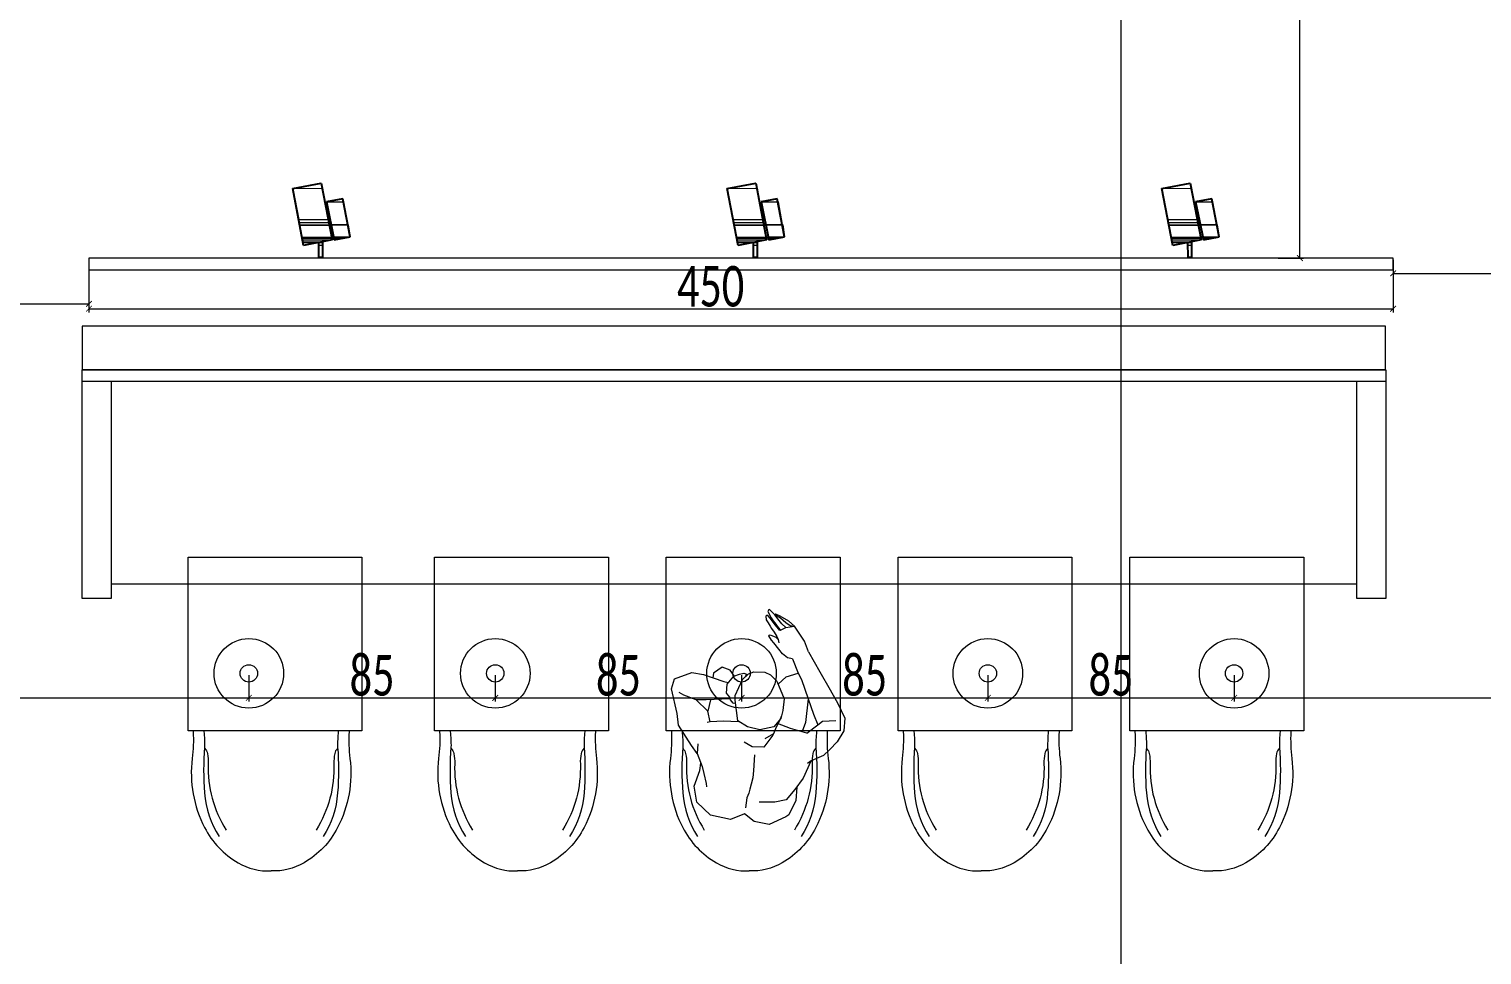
# Model space of a CAD drawing. Header units: millimetres. Extents: x -24 to 530668, y -246875 to -2983.
# Drawn here: x 265546 to 266047, y -114445 to -114125 of the extents above; entities that cross this region are included whole.
import ezdxf
from ezdxf.enums import TextEntityAlignment as Align

# ---------------------------------------------------------------- set-up
doc = ezdxf.new("R2010")
doc.units = ezdxf.units.MM
doc.header["$PDMODE"] = 2
doc.layers.get('0').update_dxf_attribs({"lineweight": 20})
for name, color, linetype, lineweight in [('ahsap', 34, 'Continuous', 25), ('aydınlatma', 40, 'Continuous', 20), ('t_aydınlatma', 40, 'Continuous', 18), ('t_tarama', 253, 'Continuous', 5), ('ölçü', 251, 'Continuous', 5)]:
    doc.layers.add(name, color=color, linetype=linetype, lineweight=lineweight)
doc.styles.add('txt_tur_1', font='arial.ttf', dxfattribs={"height": 1.5})
doc.styles.add('Ölçü50', font='calibri.ttf', dxfattribs={"width": 0.7})
doc.dimstyles.new('olcu10', dxfattribs={"dimtxt": 14, "dimasz": 2, "dimexe": 1.25, "dimexo": 0.625, "dimgap": 0.5, "dimtad": 1, "dimdec": 1, "dimrnd": 0.5, "dimzin": 9, "dimtxsty": 'Ölçü50', "dimblk": 'ARCHTICK', "dimcen": 2, "dimclrd": 256, "dimclre": 256, "dimclrt": 6, "dimazin": 2, "dimtfac": 1, "dimtdec": 1, "dimtix": 1, "dimtmove": 0, "dimatfit": 3, "dimldrblk": 'ARCHTICK', "dimfxl": 1, "dimlwd": -1, "dimarcsym": 0})

# ---------------------------------------------------------------- blocks, each defined once
blk = doc.blocks.new('küçük ray')
at = {"color": 1, "lineweight": 0, "extrusion": (-4.69335e-08, -7.70594e-08, 1)}
for p, q in [((-0.71, -4.08, 0), (-0.68, 0, 0)), ((-0.68, 0, 0), (0.68, 0, 0)), ((-6.16, -5.25, 0), (-6, -4.95, 0)), ((-6, -4.95, 0), (-0.71, -4.98, 0)), ((-6, -4.95, 0), (-0.71, -4.98, 0)), ((-0.71, -4.98, 0), (-5.85, -4.04, 0)), ((-0.71, -4.98, 0), (-0.71, -4.08, 0)), ((-0.71, -4.08, 0), (0.65, -4.09, 0)), ((-0.71, -4.08, 0), (0.65, -4.09, 0)), ((0.65, -5.3, 0), (-0.71, -4.98, 0)), ((0.65, -5.3, 0), (-0.71, -4.98, 0)), ((-0.71, -4.98, 0), (0.65, -4.99, 0)), ((-0.71, -4.98, 0), (0.65, -4.99, 0)), ((0.65, -4.09, 0), (0.68, 0, 0)), ((0.65, -4.99, 0), (0.65, -4.09, 0)), ((-7.25, -10.99, 0), (-6.47, -6.91, 0)), ((-6.47, -6.91, 0), (-6.32, -6.61, 0)), ((-6.47, -6.91, 0), (3.81, -6.98, 0)), ((-6.47, -6.91, 0), (3.81, -6.98, 0)), ((-6.32, -6.46, 0), (-6.16, -5.86, 0)), ((-6.32, -6.61, 0), (-6.32, -6.46, 0)), ((-6.32, -6.46, 0), (3.81, -6.53, 0)), ((-6.32, -6.46, 0), (3.81, -6.53, 0)), ((-6.32, -6.61, 0), (3.81, -6.68, 0)), ((-6.32, -6.61, 0), (3.81, -6.68, 0)), ((-6.16, -5.86, 0), (-6.16, -5.25, 0)), ((-6.16, -5.25, 0), (0.65, -5.3, 0)), ((-6.16, -5.25, 0), (0.65, -5.3, 0)), ((-6.16, -5.86, 0), (3.97, -5.92, 0)), ((-6.16, -5.86, 0), (3.97, -5.92, 0)), ((3.97, -5.92, 0), (0.65, -5.3, 0)), ((3.03, -11.06, 0), (3.81, -6.98, 0)), ((3.03, -11.06, 0), (3.81, -6.98, 0)), ((3.63, -11.06, 0), (4.42, -6.98, 0)), ((3.63, -11.06, 0), (4.42, -6.98, 0)), ((3.81, -6.53, 0), (3.97, -5.92, 0)), ((3.81, -6.68, 0), (3.81, -6.53, 0)), ((4.57, -6.68, 0), (3.81, -6.53, 0)), ((3.81, -6.98, 0), (3.81, -6.68, 0)), ((3.81, -6.98, 0), (3.81, -6.68, 0)), ((3.81, -6.68, 0), (4.57, -6.68, 0)), ((3.81, -6.68, 0), (4.57, -6.68, 0)), ((3.81, -6.98, 0), (4.42, -6.98, 0)), ((3.81, -6.98, 0), (4.42, -6.98, 0)), ((4.42, -6.98, 0), (4.57, -6.68, 0)), ((4.42, -6.98, 0), (4.57, -6.68, 0)), ((4.42, -6.98, 0), (10.16, -7.02, 0)), ((4.42, -6.98, 0), (10.16, -7.02, 0)), ((4.57, -6.68, 0), (4.57, -6.53, 0)), ((4.57, -6.53, 0), (8.05, -6.55, 0)), ((4.57, -6.53, 0), (8.05, -6.55, 0)), ((4.57, -6.68, 0), (8.8, -6.71, 0)), ((4.57, -6.68, 0), (8.8, -6.71, 0)), ((8.05, -6.55, 0), (4.73, -5.93, 0)), ((8.8, -6.71, 0), (8.05, -6.55, 0)), ((10.16, -7.02, 0), (8.8, -6.71, 0)), ((9.53, -11.1, 0), (10.16, -7.02, 0)), ((-9.6, -23.68, 0), (-7.57, -12.95, 0)), ((-7.57, -12.95, 0), (-7.41, -11.9, 0)), ((-7.57, -12.95, 0), (2.56, -13.02, 0)), ((-7.57, -12.95, 0), (2.56, -13.02, 0)), ((-7.41, -11.9, 0), (-7.25, -11.14, 0)), ((-7.41, -11.9, 0), (2.87, -11.96, 0)), ((-7.41, -11.9, 0), (2.87, -11.96, 0)), ((-7.25, -11.14, 0), (-7.25, -10.99, 0)), ((-7.25, -10.99, 0), (3.03, -11.06, 0)), ((-7.25, -10.99, 0), (3.03, -11.06, 0)), ((-7.25, -11.14, 0), (2.88, -11.21, 0)), ((-7.25, -11.14, 0), (2.88, -11.21, 0)), ((0.68, -23.74, 0), (2.56, -13.02, 0)), ((2.03, -19.05, 0), (3.63, -11.21, 0)), ((2.56, -13.02, 0), (2.87, -11.96, 0)), ((2.87, -11.96, 0), (2.88, -11.21, 0)), ((2.88, -11.21, 0), (3.03, -11.06, 0)), ((3.63, -11.21, 0), (3.03, -11.06, 0)), ((3.03, -11.06, 0), (3.63, -11.06, 0)), ((3.03, -11.06, 0), (3.63, -11.06, 0)), ((3.63, -11.21, 0), (3.63, -11.06, 0)), ((3.63, -11.06, 0), (9.53, -11.1, 0)), ((3.63, -11.06, 0), (9.53, -11.1, 0)), ((3.63, -11.21, 0), (9.38, -11.25, 0)), ((3.63, -11.21, 0), (9.38, -11.25, 0)), ((7.93, -19.08, 0), (9.38, -11.25, 0)), ((9.38, -11.25, 0), (9.53, -11.1, 0)), ((7.62, -20.14, 0), (2.03, -19.05, 0)), ((2.03, -19.05, 0), (7.93, -19.08, 0)), ((2.03, -19.05, 0), (7.93, -19.08, 0)), ((0.22, -25.55, 0), (-9.6, -23.68, 0)), ((-9.6, -23.68, 0), (0.68, -23.74, 0)), ((-9.6, -23.68, 0), (0.68, -23.74, 0))]:
    blk.add_line(p, q, dxfattribs=at)
at = {"color": 1, "lineweight": 25, "extrusion": (-4.69335e-08, -7.70594e-08, 1)}
for p, q in [((-0.71, -4.98, 0), (-0.68, 0, 0)), ((-5.85, -4.04, 0), (-9.6, -23.68, 0)), ((3.97, -5.92, 0), (-5.85, -4.04, 0)), ((0.65, -5.3, 0), (0.68, 0, 0)), ((0.22, -25.55, 0), (3.97, -5.92, 0)), ((2.03, -19.05, 0), (4.73, -5.93, 0)), ((4.57, -6.68, 0), (3.81, -6.53, 0)), ((4.73, -5.93, 0), (10.16, -7.02, 0)), ((10.16, -7.02, 0), (7.62, -20.14, 0)), ((3.63, -11.21, 0), (3.03, -11.06, 0)), ((7.62, -20.14, 0), (2.03, -19.05, 0)), ((-9.6, -23.68, 0), (0.22, -25.55, 0))]:
    blk.add_line(p, q, dxfattribs=at)
at = {"color": 1, "lineweight": 0}
for points in [[(-0.68, 0, 0), (-0.68, 0, 0), (0.68, 0, 0), (0.68, 0, 0), (0.68, 0, 0), (-0.68, 0, 0), (-0.68, 0, 0)], [(-6.16, -5.86, 0), (-6.16, -5.86, 0), (3.97, -5.92, 0), (3.97, -5.92, 0), (3.97, -5.92, 0), (-6.16, -5.86, 0), (-6.16, -5.86, 0)], [(-6.16, -5.86, 0), (-6.16, -5.86, 0), (3.97, -5.92, 0), (3.97, -5.92, 0), (3.97, -5.92, 0), (-6.16, -5.86, 0), (-6.16, -5.86, 0)]]:
    blk.add_open_spline(points, degree=3, knots=[0, 0, 0, 0, 1, 1, 1, 2, 2, 2, 2], dxfattribs=at)
blk = doc.blocks.new('_ArchTick')
at = {"color": 0, "linetype": 'ByBlock', "const_width": 0.15}
blk.add_lwpolyline([(-0.5, -0.5), (0.5, 0.5)], dxfattribs=at)
blk = doc.blocks.new('*D798')
at = {"layer": 'DEFPOINTS', "color": 0, "transparency": 16777216}
for p in [(259915.44, -113793.38), (260054.76, -113795.39), (260054.76, -113809.17)]:
    blk.add_point(p, dxfattribs=at)
at = {"layer": 'ölçü', "lineweight": -2, "transparency": 16777216}
for p, q in [((259915.44, -113794.01), (259915.44, -113810.42)), ((260054.76, -113796.01), (260054.76, -113810.42))]:
    blk.add_line(p, q, dxfattribs=at)
at = {"layer": 'ölçü', "transparency": 16777216}
blk.add_line((259915.44, -113809.17), (260054.76, -113809.17), dxfattribs=at)
at = {"layer": 'ölçü', "transparency": 16777216, "xscale": 2, "yscale": 2, "zscale": 2, "rotation": 180}
blk.add_blockref('_ArchTick', (259915.44, -113809.17), dxfattribs=at)
at = {"layer": 'ölçü', "transparency": 16777216, "xscale": 2, "yscale": 2, "zscale": 2}
blk.add_blockref('_ArchTick', (260054.76, -113809.17), dxfattribs=at)
at = {"layer": 'ölçü', "color": 6, "transparency": 16777216, "insert": (259968.05, -113800.04), "char_height": 14, "attachment_point": 5, "style": 'Ölçü50'}
blk.add_mtext('139,5', dxfattribs=at)
blk = doc.blocks.new('*D799')
at = {"layer": 'DEFPOINTS', "color": 0, "transparency": 16777216}
for p in [(260054.76, -113793.39), (260504.96, -113793.38), (260504.96, -113810.86)]:
    blk.add_point(p, dxfattribs=at)
at = {"layer": 'ölçü', "lineweight": -2, "transparency": 16777216}
for p, q in [((260054.76, -113794.01), (260054.76, -113812.11)), ((260504.96, -113794.01), (260504.96, -113812.11))]:
    blk.add_line(p, q, dxfattribs=at)
at = {"layer": 'ölçü', "transparency": 16777216}
blk.add_line((260054.76, -113810.86), (260504.96, -113810.86), dxfattribs=at)
at = {"layer": 'ölçü', "transparency": 16777216, "xscale": 2, "yscale": 2, "zscale": 2, "rotation": 180}
blk.add_blockref('_ArchTick', (260054.76, -113810.86), dxfattribs=at)
at = {"layer": 'ölçü', "transparency": 16777216, "xscale": 2, "yscale": 2, "zscale": 2}
blk.add_blockref('_ArchTick', (260504.96, -113810.86), dxfattribs=at)
at = {"layer": 'ölçü', "color": 6, "transparency": 16777216, "insert": (260269.35, -113803.18), "char_height": 14, "attachment_point": 5, "style": 'Ölçü50'}
blk.add_mtext('450', dxfattribs=at)
blk = doc.blocks.new('*D800')
at = {"layer": 'DEFPOINTS', "color": 0, "transparency": 16777216}
for p in [(260676.61, -113772.36), (260504.96, -113793.38), (260676.61, -113798.64)]:
    blk.add_point(p, dxfattribs=at)
at = {"layer": 'ölçü', "lineweight": -2, "transparency": 16777216}
for p, q in [((260676.61, -113772.99), (260676.61, -113799.89)), ((260504.96, -113794.01), (260504.96, -113799.89))]:
    blk.add_line(p, q, dxfattribs=at)
at = {"layer": 'ölçü', "transparency": 16777216}
blk.add_line((260504.96, -113798.64), (260676.61, -113798.64), dxfattribs=at)
at = {"layer": 'ölçü', "transparency": 16777216, "xscale": 2, "yscale": 2, "zscale": 2, "rotation": 180}
blk.add_blockref('_ArchTick', (260504.96, -113798.64), dxfattribs=at)
at = {"layer": 'ölçü', "transparency": 16777216, "xscale": 2, "yscale": 2, "zscale": 2}
blk.add_blockref('_ArchTick', (260676.61, -113798.64), dxfattribs=at)
at = {"layer": 'ölçü', "color": 6, "transparency": 16777216, "insert": (260590.79, -113789.56), "char_height": 14, "attachment_point": 5, "style": 'Ölçü50'}
blk.add_mtext('171,5', dxfattribs=at)
blk = doc.blocks.new('*D826')
at = {"layer": 'DEFPOINTS', "color": 0, "transparency": 16777216}
for p in [(260109.95, -113936.74), (260195.02, -113936.74), (260195.02, -113945.2)]:
    blk.add_point(p, dxfattribs=at)
at = {"layer": 'ölçü', "lineweight": -2, "transparency": 16777216}
for p, q in [((260109.95, -113937.36), (260109.95, -113946.45)), ((260195.02, -113937.36), (260195.02, -113946.45))]:
    blk.add_line(p, q, dxfattribs=at)
at = {"layer": 'ölçü', "transparency": 16777216}
blk.add_line((260109.95, -113945.2), (260195.02, -113945.2), dxfattribs=at)
at = {"layer": 'ölçü', "transparency": 16777216, "xscale": 2, "yscale": 2, "zscale": 2, "rotation": 180}
blk.add_blockref('_ArchTick', (260109.95, -113945.2), dxfattribs=at)
at = {"layer": 'ölçü', "transparency": 16777216, "xscale": 2, "yscale": 2, "zscale": 2}
blk.add_blockref('_ArchTick', (260195.02, -113945.2), dxfattribs=at)
at = {"layer": 'ölçü', "color": 6, "transparency": 16777216, "insert": (260152.48, -113937.52), "char_height": 14, "attachment_point": 5, "style": 'Ölçü50'}
blk.add_mtext('85', dxfattribs=at)
blk = doc.blocks.new('*D827')
at = {"layer": 'DEFPOINTS', "color": 0, "transparency": 16777216}
for p in [(260195.02, -113936.74), (260280.03, -113936.74), (260280.03, -113945.2)]:
    blk.add_point(p, dxfattribs=at)
at = {"layer": 'ölçü', "lineweight": -2, "transparency": 16777216}
for p, q in [((260195.02, -113937.36), (260195.02, -113946.45)), ((260280.03, -113937.36), (260280.03, -113946.45))]:
    blk.add_line(p, q, dxfattribs=at)
at = {"layer": 'ölçü', "transparency": 16777216}
blk.add_line((260195.02, -113945.2), (260280.03, -113945.2), dxfattribs=at)
at = {"layer": 'ölçü', "transparency": 16777216, "xscale": 2, "yscale": 2, "zscale": 2, "rotation": 180}
blk.add_blockref('_ArchTick', (260195.02, -113945.2), dxfattribs=at)
at = {"layer": 'ölçü', "transparency": 16777216, "xscale": 2, "yscale": 2, "zscale": 2}
blk.add_blockref('_ArchTick', (260280.03, -113945.2), dxfattribs=at)
at = {"layer": 'ölçü', "color": 6, "transparency": 16777216, "insert": (260237.53, -113937.52), "char_height": 14, "attachment_point": 5, "style": 'Ölçü50'}
blk.add_mtext('85', dxfattribs=at)
blk = doc.blocks.new('*D828')
at = {"layer": 'DEFPOINTS', "color": 0, "transparency": 16777216}
for p in [(260280.03, -113937.36), (260365.05, -113936.74), (260365.05, -113945.2)]:
    blk.add_point(p, dxfattribs=at)
at = {"layer": 'ölçü', "lineweight": -2, "transparency": 16777216}
for p, q in [((260280.03, -113937.99), (260280.03, -113946.45)), ((260365.05, -113937.36), (260365.05, -113946.45))]:
    blk.add_line(p, q, dxfattribs=at)
at = {"layer": 'ölçü', "transparency": 16777216}
blk.add_line((260280.03, -113945.2), (260365.05, -113945.2), dxfattribs=at)
at = {"layer": 'ölçü', "transparency": 16777216, "xscale": 2, "yscale": 2, "zscale": 2, "rotation": 180}
blk.add_blockref('_ArchTick', (260280.03, -113945.2), dxfattribs=at)
at = {"layer": 'ölçü', "transparency": 16777216, "xscale": 2, "yscale": 2, "zscale": 2}
blk.add_blockref('_ArchTick', (260365.05, -113945.2), dxfattribs=at)
at = {"layer": 'ölçü', "color": 6, "transparency": 16777216, "insert": (260322.54, -113937.52), "char_height": 14, "attachment_point": 5, "style": 'Ölçü50'}
blk.add_mtext('85', dxfattribs=at)
blk = doc.blocks.new('*D829')
at = {"layer": 'DEFPOINTS', "color": 0, "transparency": 16777216}
for p in [(260365.05, -113936.74), (260450.06, -113936.74), (260450.06, -113945.2)]:
    blk.add_point(p, dxfattribs=at)
at = {"layer": 'ölçü', "lineweight": -2, "transparency": 16777216}
for p, q in [((260365.05, -113937.36), (260365.05, -113946.45)), ((260450.06, -113937.36), (260450.06, -113946.45))]:
    blk.add_line(p, q, dxfattribs=at)
at = {"layer": 'ölçü', "transparency": 16777216}
blk.add_line((260365.05, -113945.2), (260450.06, -113945.2), dxfattribs=at)
at = {"layer": 'ölçü', "transparency": 16777216, "xscale": 2, "yscale": 2, "zscale": 2, "rotation": 180}
blk.add_blockref('_ArchTick', (260365.05, -113945.2), dxfattribs=at)
at = {"layer": 'ölçü', "transparency": 16777216, "xscale": 2, "yscale": 2, "zscale": 2}
blk.add_blockref('_ArchTick', (260450.06, -113945.2), dxfattribs=at)
at = {"layer": 'ölçü', "color": 6, "transparency": 16777216, "insert": (260407.56, -113937.52), "char_height": 14, "attachment_point": 5, "style": 'Ölçü50'}
blk.add_mtext('85', dxfattribs=at)
blk = doc.blocks.new('*D830')
at = {"layer": 'DEFPOINTS', "color": 0, "transparency": 16777216}
for p in [(260676.61, -113831.12), (260450.06, -113936.74), (260676.61, -113945.2)]:
    blk.add_point(p, dxfattribs=at)
at = {"layer": 'ölçü', "lineweight": -2, "transparency": 16777216}
for p, q in [((260676.61, -113831.74), (260676.61, -113946.45)), ((260450.06, -113937.36), (260450.06, -113946.45))]:
    blk.add_line(p, q, dxfattribs=at)
at = {"layer": 'ölçü', "transparency": 16777216}
blk.add_line((260450.06, -113945.2), (260676.61, -113945.2), dxfattribs=at)
at = {"layer": 'ölçü', "transparency": 16777216, "xscale": 2, "yscale": 2, "zscale": 2, "rotation": 180}
blk.add_blockref('_ArchTick', (260450.06, -113945.2), dxfattribs=at)
at = {"layer": 'ölçü', "transparency": 16777216, "xscale": 2, "yscale": 2, "zscale": 2}
blk.add_blockref('_ArchTick', (260676.61, -113945.2), dxfattribs=at)
at = {"layer": 'ölçü', "color": 6, "transparency": 16777216, "insert": (260563.34, -113936.06), "char_height": 14, "attachment_point": 5, "style": 'Ölçü50'}
blk.add_mtext('226,5', dxfattribs=at)
blk = doc.blocks.new('*D860')
at = {"layer": 'DEFPOINTS', "color": 0, "transparency": 16777216}
for p in [(260452.7, -113451.98, 0), (260472.8, -113451.98), (260464.7, -113793.38)]:
    blk.add_point(p, dxfattribs=at)
at = {"layer": 'ölçü', "lineweight": -2, "transparency": 16777216}
for p, q in [((260453.33, -113451.98), (260474.05, -113451.98)), ((260465.32, -113793.38), (260474.05, -113793.38))]:
    blk.add_line(p, q, dxfattribs=at)
at = {"layer": 'ölçü', "transparency": 16777216}
blk.add_line((260472.8, -113793.38), (260472.8, -113451.98), dxfattribs=at)
at = {"layer": 'ölçü', "transparency": 16777216, "xscale": 2, "yscale": 2, "zscale": 2}
for p, rotation in [((260472.8, -113451.98), 90), ((260472.8, -113793.38), 270)]:
    blk.add_blockref('_ArchTick', p, dxfattribs=dict(at, rotation=rotation))
at = {"layer": 'ölçü', "color": 6, "transparency": 16777216, "insert": (260463.67, -113622.68), "char_height": 14, "attachment_point": 5, "rotation": 90, "style": 'Ölçü50'}
blk.add_mtext('341,5', dxfattribs=at)
blk = doc.blocks.new('DGHH')
at = {"layer": 'aydınlatma'}
for radius in [20, 5]:
    blk.add_circle((254314.95, -103870.92, 2092.61), radius, dxfattribs=at)
blk = doc.blocks.new('*D895')
at = {"layer": 'DEFPOINTS', "color": 0, "transparency": 16777216}
for p in [(259865.38, -113936.74), (260109.95, -113936.74), (260109.95, -113945.2)]:
    blk.add_point(p, dxfattribs=at)
at = {"layer": 'ölçü', "lineweight": -2, "transparency": 16777216}
for p, q in [((259865.38, -113937.36), (259865.38, -113946.45)), ((260109.95, -113937.36), (260109.95, -113946.45))]:
    blk.add_line(p, q, dxfattribs=at)
at = {"layer": 'ölçü', "transparency": 16777216}
blk.add_line((259865.38, -113945.2), (260109.95, -113945.2), dxfattribs=at)
at = {"layer": 'ölçü', "transparency": 16777216, "xscale": 2, "yscale": 2, "zscale": 2, "rotation": 180}
blk.add_blockref('_ArchTick', (259865.38, -113945.2), dxfattribs=at)
at = {"layer": 'ölçü', "transparency": 16777216, "xscale": 2, "yscale": 2, "zscale": 2}
blk.add_blockref('_ArchTick', (260109.95, -113945.2), dxfattribs=at)
at = {"layer": 'ölçü', "color": 6, "transparency": 16777216, "insert": (259987.67, -113936.06), "char_height": 14, "attachment_point": 5, "style": 'Ölçü50'}
blk.add_mtext('244,5', dxfattribs=at)
blk = doc.blocks.new('dada')
for p, q in [((219967.82, -31810.1), (219965.63, -31815.29)), ((219973.43, -31806.86), (219967.82, -31810.1)), ((219980.49, -31806.97), (219973.43, -31806.86)), ((219984.71, -31810.01), (219980.49, -31806.97)), ((219988.56, -31808.22), (219984.71, -31810.01)), ((219993.91, -31808.37), (219988.56, -31808.22)), ((219998.88, -31812.26), (219993.91, -31808.37)), ((219965.63, -31815.29), (219966.32, -31821.02)), ((219969.4, -31817.13), (219969.8, -31816.05)), ((219984.28, -31815.56), (219984.55, -31812.14)), ((219984.57, -31817.26), (219984.28, -31815.56)), ((219993.96, -31816.3), (219988.77, -31815.1)), ((219997.59, -31817.95), (219993.96, -31816.3)), ((219999.67, -31813.16), (219998.88, -31812.26)), ((220000.91, -31818.54), (219999.67, -31813.16)), ((219966.32, -31821.02), (219966.1, -31823.52)), ((219966.74, -31822.57), (219967.93, -31820.3)), ((219967.93, -31820.3), (219969.4, -31817.13)), ((219984.6, -31818.7), (219984.57, -31817.26)), ((219984.6, -31820.52), (219984.6, -31818.7)), ((219984.72, -31822.78), (219984.6, -31820.52)), ((219999.73, -31822.23), (219997.59, -31817.95)), ((220000.18, -31823.15), (220000.91, -31818.54)), ((219964.1, -31826.49), (219961.55, -31828.75)), ((219963.56, -31829.8), (219964.1, -31826.49)), ((219964.1, -31826.49), (219966.74, -31822.57)), ((219983.43, -31830.57), (219984.36, -31825.28)), ((219984.36, -31825.28), (219984.72, -31822.78)), ((220001.59, -31826.62), (219999.73, -31822.23)), ((220002.81, -31832.98), (220001.59, -31826.62)), ((219961.55, -31828.75), (219955.53, -31834.58)), ((219955.53, -31834.58), (219954.16, -31838.39)), ((219981.99, -31833.12), (219978.94, -31834.02)), ((219985.92, -31833.89), (219981.99, -31833.12)), ((219988.02, -31838.63), (219985.92, -31833.89)), ((220002.93, -31833.11), (220001.86, -31831.93)), ((220006.66, -31835.82), (220002.93, -31833.11)), ((220008.27, -31838.35), (220006.66, -31835.82)), ((219954.16, -31838.39), (219950.29, -31846.24)), ((219964.26, -31841.56), (219959.4, -31844.48)), ((219964.25, -31845.64), (219964.26, -31841.56)), ((219965.95, -31838.14), (219964.26, -31841.56)), ((219965.95, -31838.14), (219964.98, -31837.71)), ((219970.28, -31839.47), (219965.95, -31838.14)), ((219975.28, -31840.42), (219970.28, -31839.47)), ((219975.15, -31840.74), (219972.56, -31847.46)), ((219978.82, -31839.44), (219975.15, -31840.74)), ((219983.21, -31839.4), (219978.82, -31839.44)), ((219987.64, -31841.51), (219983.21, -31839.4)), ((219988.07, -31839.19), (219985.66, -31836.85)), ((219989.39, -31844.89), (219987.64, -31841.51)), ((219988.07, -31839.19), (219988.02, -31838.63)), ((219988.47, -31841.63), (219988.07, -31839.19)), ((219989.1, -31844.08), (219988.47, -31841.63)), ((220010.11, -31841.56), (220008.27, -31838.35)), ((220011.49, -31845.77), (220010.11, -31841.56)), ((219950.29, -31846.24), (219950.45, -31849.81)), ((219954.91, -31845.07), (219953.11, -31845.59)), ((219959.4, -31844.48), (219954.91, -31845.07)), ((219962.84, -31845.25), (219959.4, -31844.48)), ((219970.62, -31847.5), (219962.84, -31845.25)), ((219972.17, -31846.32), (219970.97, -31847.21)), ((219972.17, -31846.32), (219972.92, -31846.53)), ((219993.46, -31842.32), (219988.64, -31842.96)), ((219989.4, -31845.86), (219989.1, -31844.08)), ((219989.4, -31847.79), (219989.39, -31844.89)), ((219999.27, -31842.1), (219993.46, -31842.32)), ((219997.01, -31853.72), (219997.93, -31845.57)), ((219997.93, -31845.57), (219997.61, -31842.23)), ((219999.27, -31842.1), (220002.34, -31845.71)), ((219999.97, -31848.98), (220002.34, -31845.71)), ((220002.34, -31845.71), (220003.54, -31847.27)), ((220010.84, -31850.1), (220011.49, -31845.77)), ((219950.45, -31849.81), (219955.8, -31853.26)), ((219969.08, -31849.16), (219968.58, -31852.23)), ((219970.59, -31848.03), (219969.08, -31849.16)), ((219970.97, -31847.21), (219970.59, -31848.03)), ((219972.56, -31847.46), (219972.17, -31849.01)), ((219972.17, -31849.01), (219973.41, -31854.95)), ((219985.09, -31857.09), (219988.91, -31851.81)), ((219988.91, -31851.81), (219989.4, -31847.79)), ((219997.01, -31853.72), (219999.97, -31848.98)), ((220003.54, -31847.27), (220008.04, -31848.65)), ((220007.38, -31854.47), (220010.84, -31850.1)), ((220010.84, -31850.1), (220010.84, -31850.1)), ((219955.8, -31853.26), (219959.9, -31853.53)), ((219959.9, -31853.53), (219963.48, -31853.17)), ((219963.15, -31854.85), (219963.36, -31853.18)), ((219965.64, -31857.49), (219963.15, -31854.85)), ((219963.48, -31853.17), (219967.29, -31852.84)), ((219967.29, -31852.84), (219968.82, -31852.87)), ((219970.32, -31855.52), (219968.51, -31857.12)), ((219968.58, -31852.23), (219970.19, -31855.43)), ((219968.58, -31852.23), (219968.58, -31852.23)), ((219970.19, -31855.43), (219971.96, -31856.56)), ((219971.96, -31856.56), (219973.39, -31857.25)), ((219973.41, -31854.95), (219974.93, -31857.36)), ((219974.3, -31857.1), (219974, -31855.88)), ((219985.8, -31856.21), (219987.9, -31859.37)), ((219993.17, -31859.66), (219997.01, -31853.72)), ((220003.67, -31858.47), (220007.38, -31854.47)), ((219968.51, -31857.12), (219965.64, -31857.49)), ((219973.39, -31857.25), (219974.3, -31857.1)), ((219974.93, -31857.36), (219976.56, -31858.48)), ((219976.56, -31858.48), (219980.28, -31859.2)), ((219980.28, -31859.2), (219982.44, -31858.76)), ((219982.44, -31858.76), (219985.09, -31857.09)), ((219987.9, -31859.37), (219991.64, -31861.58)), ((219988.57, -31865.91), (219991.64, -31861.58)), ((219991.64, -31861.58), (219993.17, -31859.66)), ((219998.72, -31863.72), (220003.67, -31858.47)), ((219984.86, -31866.77), (219983.16, -31868.07)), ((219986.8, -31865.87), (219984.86, -31866.77)), ((219988.57, -31865.91), (219986.8, -31865.87)), ((219993.34, -31869.51), (219998.72, -31863.72)), ((219980.08, -31870.45), (219978.82, -31871.79)), ((219978.82, -31871.79), (219978.86, -31872.05)), ((219979.15, -31872.17), (219981.22, -31871.84)), ((219981.05, -31869.82), (219980.08, -31870.45)), ((219983.16, -31868.07), (219981.05, -31869.82)), ((219981.22, -31871.84), (219982.18, -31871.28)), ((219981.5, -31872.16), (219982.18, -31871.28)), ((219982.18, -31871.28), (219982.73, -31870.18)), ((219993.34, -31869.51), (219991.22, -31872.75)), ((219976.27, -31878.1), (219976.66, -31876.87)), ((219976.66, -31876.87), (219977.52, -31876.06)), ((219977.52, -31876.06), (219978.45, -31875.03)), ((219978.45, -31875.03), (219979.15, -31874.38)), ((219980.13, -31875.83), (219978.67, -31877.01)), ((219978.86, -31872.05), (219979.15, -31872.17)), ((219979.05, -31877.16), (219980.26, -31876.22)), ((219979.15, -31874.38), (219980.27, -31873.42)), ((219982.07, -31874.36), (219980.13, -31875.83)), ((219980.26, -31876.22), (219981.28, -31875.32)), ((219980.27, -31873.42), (219981.5, -31872.16)), ((219982.21, -31876.84), (219981.04, -31877.69)), ((219981.28, -31875.32), (219982.23, -31874.56)), ((219982.23, -31874.56), (219982.07, -31874.36)), ((219982.21, -31876.84), (219983.86, -31875.88)), ((219982.23, -31874.56), (219983.86, -31875.88)), ((219985.17, -31876.82), (219983.47, -31877.43)), ((219983.86, -31875.88), (219986.68, -31877.05)), ((219985.98, -31876.82), (219985.17, -31876.82)), ((219987.88, -31875.86), (219986.68, -31877.05)), ((219991.22, -31872.75), (219987.88, -31875.86)), ((219976.41, -31878.38), (219976.27, -31878.1)), ((219976.79, -31878.46), (219976.41, -31878.38)), ((219976.48, -31879.78), (219978.12, -31877.92)), ((219976.62, -31880.37), (219976.48, -31879.78)), ((219976.88, -31880.62), (219976.62, -31880.37)), ((219977.86, -31877.77), (219976.79, -31878.46)), ((219979.16, -31879.29), (219976.88, -31880.62)), ((219978.67, -31877.01), (219977.86, -31877.77)), ((219978.12, -31877.92), (219979.05, -31877.16)), ((219981.04, -31877.69), (219979.16, -31879.29)), ((219981.25, -31878.56), (219979.16, -31879.29)), ((219979.44, -31879.52), (219979.16, -31879.29)), ((219981.03, -31879.23), (219979.44, -31879.52)), ((219984.29, -31878.28), (219981.03, -31879.23)), ((219983.47, -31877.43), (219981.25, -31878.56)), ((219986.68, -31877.05), (219984.29, -31878.28))]:
    blk.add_line(p, q)
blk = doc.blocks.new('aydınlatma sd')
at = {"layer": 't_tarama'}
h = blk.add_hatch(dxfattribs=at)
h.set_pattern_fill('ANSI33', color=256, angle=90, style=0)
h.set_pattern_definition([(135, (232091.11, -128561.967), (-4.490128, -4.490128), []), (135, (232091.11, -128557.4766), (-4.490128, -4.490128), [3.175, -1.5875])])
edge = h.paths.add_edge_path()
edge.add_arc((260410.87, -114231.97), 30, 0, 360)
edge = h.paths.add_edge_path()
edge.add_arc((259586.11, -114231.97), 30, 0, 360)
h.paths.add_polyline_path([(259138.61, -113376.97), (259208.61, -113376.97), (259208.61, -113446.97), (259138.61, -113446.97)])
at = {"layer": 't_aydınlatma'}
blk.add_lwpolyline([(260054.76, -113797.39), (260504.96, -113797.38), (260504.96, -113793.38), (260054.76, -113793.39), (260054.76, -113797.39)], dxfattribs=at)
at = {"layer": 't_tarama'}
for p, q in [((260411.11, -116061.97, -17966.19), (260411.11, -112799.7, -17966.19)), ((260502.38, -113831.9), (260052.47, -113831.9)), ((260052.47, -113835.9), (260502.38, -113835.9))]:
    blk.add_line(p, q, dxfattribs=at)
for points in [[(260052.39, -113831.9), (260502.29, -113831.9), (260502.29, -113816.9), (260052.39, -113816.9), (260052.39, -113831.9)], [(260062.47, -113835.9), (260062.47, -113910.9), (260052.47, -113910.9), (260052.47, -113831.9)], [(260502.38, -113831.9), (260502.38, -113910.9), (260492.38, -113910.9), (260492.38, -113835.9)], [(260492.38, -113905.9), (260062.47, -113905.9)]]:
    blk.add_lwpolyline(points, dxfattribs=at)
for points in [[(260088.98, -113896.62), (260148.98, -113896.62), (260148.98, -113956.62), (260088.98, -113956.62)], [(260174.05, -113896.62), (260234.05, -113896.62), (260234.05, -113956.62), (260174.05, -113956.62)], [(260254.06, -113896.62), (260314.06, -113896.62), (260314.06, -113956.62), (260254.06, -113956.62)], [(260334.08, -113896.62), (260394.08, -113896.62), (260394.08, -113956.62), (260334.08, -113956.62)], [(260414.09, -113896.62), (260474.09, -113896.62), (260474.09, -113956.62), (260414.09, -113956.62)]]:
    blk.add_lwpolyline(points, close=True, dxfattribs=at)
for points in [[(260090.73, -113956.87, -0.042978), (260090.39, -113966.14, 0.150789), (260094.66, -113989.98, 0.143435), (260106.27, -114002.16, 0.142303), (260117.63, -114004.96)], [(260094.43, -113956.87, -0.029469), (260094.66, -113962.18, 0.038875), (260094.66, -113978.03, 0.121281), (260099.69, -113993.12)], [(260144.53, -113956.87, 0.042978), (260144.86, -113966.14, -0.150789), (260140.59, -113989.98, -0.143435), (260128.99, -114002.16, -0.142303), (260117.63, -114004.96)], [(260140.82, -113956.87, 0.029469), (260140.6, -113962.18, -0.038875), (260140.6, -113978.03, -0.121281), (260135.57, -113993.12)], [(260175.79, -113956.87, -0.042978), (260175.46, -113966.14, 0.150789), (260179.73, -113989.98, 0.143435), (260191.34, -114002.16, 0.142303), (260202.69, -114004.96)], [(260179.5, -113956.87, -0.029469), (260179.73, -113962.18, 0.038875), (260179.73, -113978.03, 0.121281), (260184.75, -113993.12)], [(260229.59, -113956.87, 0.042978), (260229.93, -113966.14, -0.150789), (260225.66, -113989.98, -0.143435), (260214.05, -114002.16, -0.142303), (260202.69, -114004.96)], [(260225.89, -113956.87, 0.029469), (260225.66, -113962.18, -0.038875), (260225.66, -113978.03, -0.121281), (260220.63, -113993.12)], [(260255.81, -113956.87, -0.042978), (260255.47, -113966.14, 0.150789), (260259.74, -113989.98, 0.143435), (260271.35, -114002.16, 0.142303), (260282.71, -114004.96)], [(260259.51, -113956.87, -0.029469), (260259.74, -113962.18, 0.038875), (260259.74, -113978.03, 0.121281), (260264.77, -113993.12)], [(260309.61, -113956.87, 0.042978), (260309.94, -113966.14, -0.150789), (260305.68, -113989.98, -0.143435), (260294.07, -114002.16, -0.142303), (260282.71, -114004.96)], [(260305.91, -113956.87, 0.029469), (260305.68, -113962.18, -0.038875), (260305.68, -113978.03, -0.121281), (260300.65, -113993.12)], [(260335.83, -113956.87, -0.042978), (260335.49, -113966.14, 0.150789), (260339.76, -113989.98, 0.143435), (260351.37, -114002.16, 0.142303), (260362.72, -114004.96)], [(260339.53, -113956.87, -0.029469), (260339.76, -113962.18, 0.038875), (260339.76, -113978.03, 0.121281), (260344.78, -113993.12)], [(260389.62, -113956.87, 0.042978), (260389.96, -113966.14, -0.150789), (260385.69, -113989.98, -0.143435), (260374.08, -114002.16, -0.142303), (260362.72, -114004.96)], [(260385.92, -113956.87, 0.029469), (260385.69, -113962.18, -0.038875), (260385.69, -113978.03, -0.121281), (260380.67, -113993.12)], [(260415.84, -113956.87, -0.042978), (260415.5, -113966.14, 0.150789), (260419.77, -113989.98, 0.143435), (260431.38, -114002.16, 0.142303), (260442.74, -114004.96)], [(260419.54, -113956.87, -0.029469), (260419.77, -113962.18, 0.038875), (260419.77, -113978.03, 0.121281), (260424.8, -113993.12)], [(260469.64, -113956.87, 0.042978), (260469.98, -113966.14, -0.150789), (260465.71, -113989.98, -0.143435), (260454.1, -114002.16, -0.142303), (260442.74, -114004.96)], [(260465.94, -113956.87, 0.029469), (260465.71, -113962.18, -0.038875), (260465.71, -113978.03, -0.121281), (260460.68, -113993.12)], [(260094.74, -113962.73, -0.173618), (260095.65, -113964.43, -0.0594), (260095.94, -113967.93, 0.149572), (260102.08, -113990.85, -1.755029)], [(260140.52, -113962.73, 0.173618), (260139.6, -113964.43, 0.0594), (260139.31, -113967.93, -0.149572), (260133.18, -113990.85, 1.755029)], [(260179.8, -113962.73, -0.173618), (260180.72, -113964.43, -0.0594), (260181.01, -113967.93, 0.149572), (260187.14, -113990.85, -1.755029)], [(260225.59, -113962.73, 0.173618), (260224.67, -113964.43, 0.0594), (260224.38, -113967.93, -0.149572), (260218.25, -113990.85, 1.755029)], [(260259.82, -113962.73, -0.173618), (260260.73, -113964.43, -0.0594), (260261.02, -113967.93, 0.149572), (260267.16, -113990.85, -1.755029)], [(260305.6, -113962.73, 0.173618), (260304.69, -113964.43, 0.0594), (260304.39, -113967.93, -0.149572), (260298.26, -113990.85, 1.755029)], [(260339.83, -113962.73, -0.173618), (260340.75, -113964.43, -0.0594), (260341.04, -113967.93, 0.149572), (260347.17, -113990.85, -1.755029)], [(260385.62, -113962.73, 0.173618), (260384.7, -113964.43, 0.0594), (260384.41, -113967.93, -0.149572), (260378.28, -113990.85, 1.755029)], [(260419.85, -113962.73, -0.173618), (260420.76, -113964.43, -0.0594), (260421.06, -113967.93, 0.149572), (260427.19, -113990.85, -1.755029)], [(260465.63, -113962.73, 0.173618), (260464.72, -113964.43, 0.0594), (260464.43, -113967.93, -0.149572), (260458.29, -113990.85, 1.755029)]]:
    blk.add_lwpolyline(points, format="xyb", dxfattribs=at)
at = {"layer": 'ahsap', "xscale": 0.6, "yscale": 0.6, "zscale": 0.6}
for p in [(107520.98, -51614.19, -1255.57), (107606.05, -51614.19, -1255.57), (107691.06, -51614.19, -1255.57), (107776.08, -51614.19, -1255.57), (107861.09, -51614.19, -1255.57)]:
    blk.add_blockref('DGHH', p, dxfattribs=at)
at = {"layer": 'aydınlatma', "extrusion": (0, 0, -1), "zscale": -1, "rotation": 180}
for p in [(-260134.72, -113793.02), (-260284.72, -113793.02), (-260434.72, -113793.02)]:
    blk.add_blockref('küçük ray', p, dxfattribs=at)
at = {"layer": 't_tarama', "xscale": -0.9999999999999998, "rotation": 166.7058778140276}
blk.add_blockref('dada', (38876.65, -94357.34), dxfattribs=at)
at = {"layer": 't_tarama', "style": 'txt_tur_1'}
for tag, p in [('19S', (258692.48, -113427.38, -17966.19)), ('20T', (258679.1, -114252.38, -17966.19)), ('21U', (258679.1, -115238.38, -17966.19)), ('22V', (258679.1, -116077.38, -17966.19))]:
    blk.add_attdef(tag, text='', height=30, dxfattribs=at).set_placement(p, align=Align.CENTER)
at = {"layer": 'ölçü'}
dim = blk.add_linear_dim(base=(260472.8, -113451.98), p1=(260464.7, -113793.38), p2=(260452.7, -113451.98, 0), angle=90, dimstyle='olcu10', dxfattribs=at)
dim.commit()
dim.dimension.update_dxf_attribs({"geometry": '*D860', "text_midpoint": (260463.67, -113622.68)})
dim = blk.add_linear_dim(base=(260676.6103, -113798.6391), p1=(260504.9597, -113793.3839), p2=(260676.6103, -113772.3642), dimstyle='olcu10', dxfattribs=at)
dim.commit()
dim.dimension.update_dxf_attribs({"geometry": '*D800', "text_midpoint": (260590.785, -113789.5615)})
for base, p1, p2, picture, middle in [((260054.76, -113809.17), (259915.44, -113793.38), (260054.76, -113795.39), '*D798', (259968.05, -113809.17)), ((260504.96, -113810.86), (260054.76, -113793.39), (260504.96, -113793.38), '*D799', (260269.35, -113810.86))]:
    dim = blk.add_linear_dim(base=base, p1=p1, p2=p2, dimstyle='olcu10', dxfattribs=at)
    dim.commit()
    dim.dimension.update_dxf_attribs({"geometry": picture, "text_midpoint": middle, "dimtype": 128})
for base, p1, p2, picture, middle in [((260676.6103, -113945.1963), (260450.064, -113936.738), (260676.6103, -113831.1171), '*D830', (260563.3372, -113936.0648)), ((260109.95, -113945.2), (259865.38, -113936.74), (260109.95, -113936.74), '*D895', (259987.67, -113936.06)), ((260195.02, -113945.2), (260109.95, -113936.74), (260195.02, -113936.74), '*D826', (260152.48, -113937.52)), ((260280.03, -113945.2), (260195.02, -113936.74), (260280.03, -113936.74), '*D827', (260237.53, -113937.52)), ((260365.05, -113945.2), (260280.03, -113937.36), (260365.05, -113936.74), '*D828', (260322.54, -113937.52)), ((260450.06, -113945.2), (260365.05, -113936.74), (260450.06, -113936.74), '*D829', (260407.56, -113937.52))]:
    dim = blk.add_linear_dim(base=base, p1=p1, p2=p2, dimstyle='olcu10', override={"dimtmove": 1}, dxfattribs=at)
    dim.commit()
    dim.dimension.update_dxf_attribs({"geometry": picture, "text_midpoint": middle})

msp = doc.modelspace()

# ---------------------------------------------------------------- block references
at = {"layer": 'ölçü'}
msp.add_blockref('aydınlatma sd', (5511.652, -410.653), dxfattribs=at)

doc.saveas('drawing.dxf')
